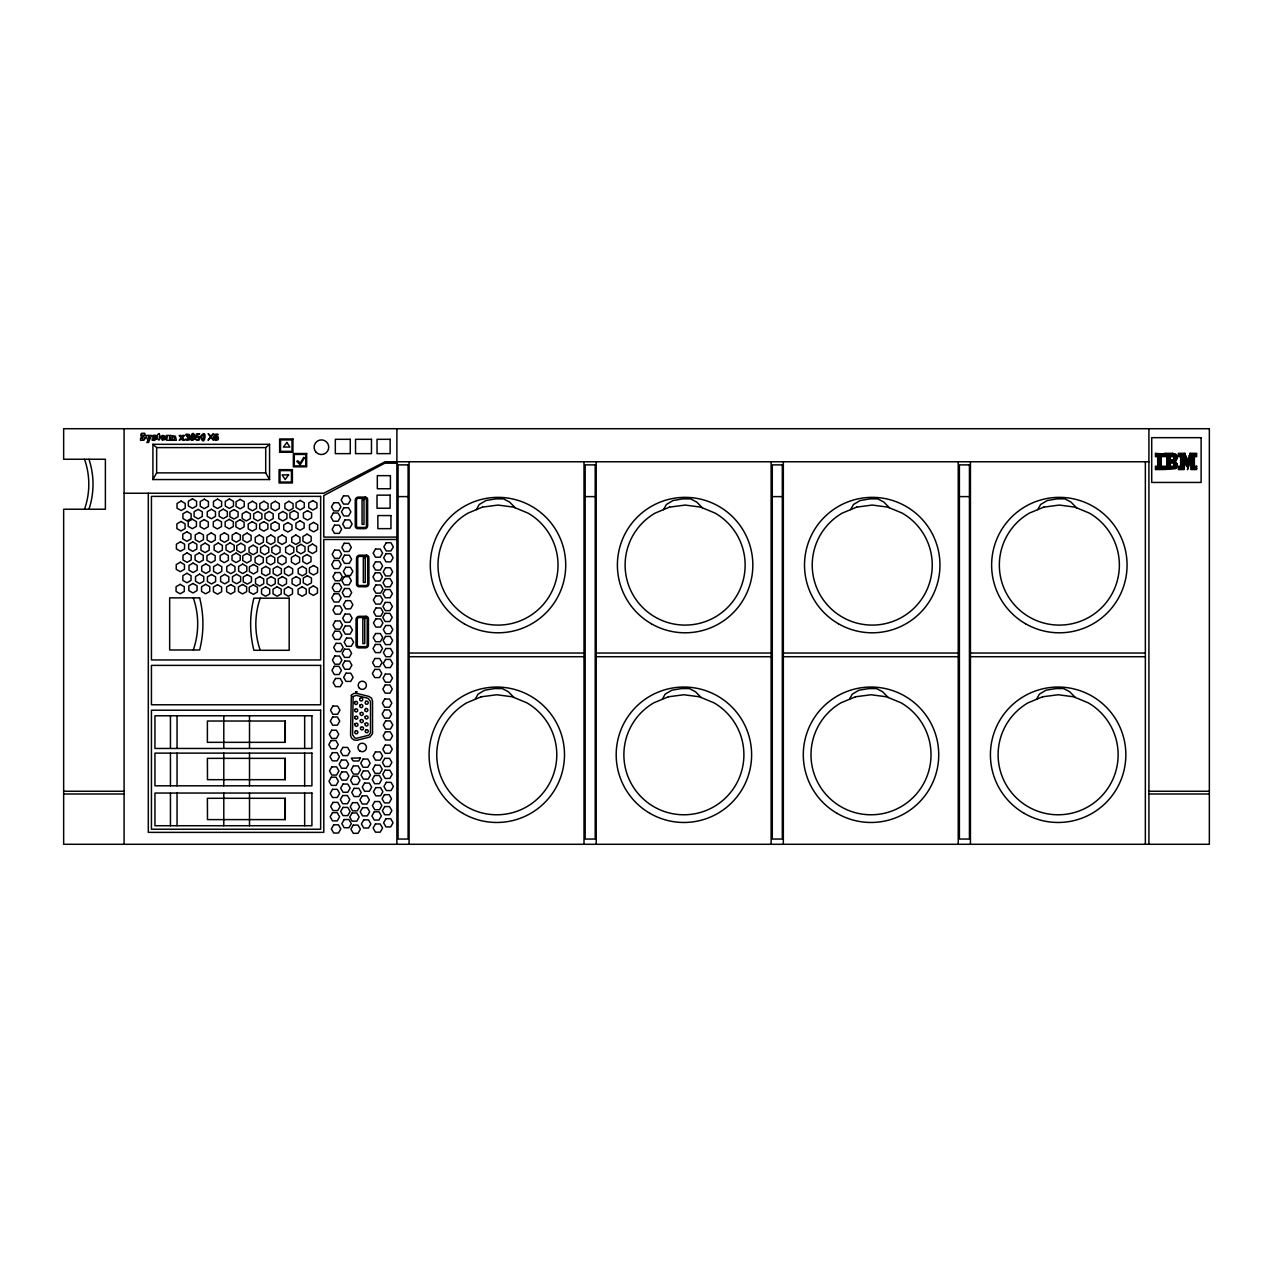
<?xml version="1.0" encoding="UTF-8"?>
<svg xmlns="http://www.w3.org/2000/svg" width="1273" height="1273" viewBox="0 0 1273 1273"><rect width="100%" height="100%" fill="white"/><g stroke="black" fill="none" stroke-linecap="round" stroke-linejoin="round"><path stroke-width="1.5" d="M476.404 509.63L479.237 504.506L485.936 500.528L495.722 498.873L503.503 498.873L509.614 502.055L515.247 507.816M475.179 699.307L478.011 694.183L484.711 690.205L494.497 688.566L502.278 688.566L508.373 691.748L514.021 697.509M663.519 509.63L666.352 504.506L673.051 500.528L682.837 498.873L690.618 498.873L696.729 502.055L702.362 507.816M662.294 699.307L665.127 694.183L671.826 690.205L681.612 688.566L689.393 688.566L695.488 691.748L701.137 697.509M850.635 509.63L853.467 504.506L860.166 500.528L869.952 498.873L877.734 498.873L883.844 502.055L889.477 507.816M849.409 699.307L852.242 694.183L858.941 690.205L868.727 688.566L876.508 688.566L882.603 691.748L888.252 697.509M1037.75 509.63L1040.582 504.506L1047.281 500.528L1057.067 498.873L1064.849 498.873L1070.959 502.055L1076.592 507.816M1036.524 699.307L1039.357 694.183L1046.056 690.205L1055.842 688.566L1063.623 688.566L1069.718 691.748L1075.367 697.509M152.919 479.555L156.643 472.872L156.643 447.603L152.919 444.309L152.919 479.555L269.558 479.555L269.558 444.309L152.919 444.309M156.643 447.603L265.707 447.603L269.558 444.309M1148.914 461.765L385.098 461.765L323.788 493.24L124.086 493.24M396.89 463.197L384.78 463.197L323.788 495.547L323.788 537.111L396.89 537.111M156.643 472.872L265.707 472.872L269.558 479.555M398.051 496.613L408.092 496.613M585.166 496.613L595.207 496.613M772.281 496.613L782.322 496.613M959.396 496.613L969.437 496.613M396.89 539.481L323.788 539.481L323.788 832.367L148.305 832.367L148.305 493.24M409.094 653.033L584.005 653.033M596.21 653.033L771.12 653.033M783.325 653.033L958.235 653.033M970.44 653.033L1145.35 653.033M409.094 656.709L584.005 656.709M596.21 656.709L771.12 656.709M783.325 656.709L958.235 656.709M970.44 656.709L1145.35 656.709M285.279 721.027L207.388 721.027L207.388 742.334L285.279 742.334L285.279 721.027L285.2 742.334M285.279 758.358L207.388 758.358L207.483 779.681L285.279 779.681L285.279 758.358L285.2 779.681M63.65 791.249L124.086 791.249M1148.914 791.249L1209.35 791.249M63.65 793.986L124.086 793.986M1148.914 793.986L1209.35 793.986M285.279 798.298L207.388 798.298L207.483 819.605L285.279 819.605L285.279 798.298L285.2 819.605M1148.914 428.715L1148.914 844.285M1145.35 461.765L1145.35 844.285M970.44 461.765L970.44 844.285M958.235 461.765L958.235 844.285M783.325 461.765L783.325 844.285M771.12 461.765L771.12 844.285M596.21 461.765L596.21 844.285M584.005 461.765L584.005 844.285M409.094 461.765L409.094 844.285M396.89 428.715L396.89 844.285M304.661 715.776L304.661 748.46M304.661 753.123L304.661 785.807M304.661 793.047L304.661 825.731M265.707 447.603L265.707 472.872M249.508 715.776L249.508 748.46M249.508 753.123L249.508 785.807M249.508 793.047L249.508 825.731M223.793 715.776L223.793 748.46M223.793 753.123L223.793 785.807M223.793 793.047L223.793 825.731M177.042 715.776L177.042 748.46M177.042 753.123L177.042 785.807M177.042 793.047L177.042 825.731M170.455 715.776L170.455 748.46M170.455 753.123L170.455 785.807M170.455 793.047L170.455 825.731M124.086 428.715L124.086 844.285M88.951 459.251A78.894 78.894 0 0 1 88.951 509.232M84.511 459.251A74.964 74.964 0 0 1 84.511 509.232M193.289 597.864A79.372 79.372 0 0 1 193.289 649.978M260.233 650.296A79.372 79.372 0 0 1 260.233 598.183M187.147 436.559C191.411 439.503 185.683 439.201 185.54 439.185A1.909 1.909 0 0 0 186.67 440.315L189.247 439.901A1.814 1.814 0 0 0 189.836 438.851L189.327 434.507L186.383 434.109A1.83 1.83 0 0 0 185.683 435.032C184.68 435.637 191.539 434.157 187.147 436.559M1166.8 457.771L1166.784 458.773L1170.333 458.773L1170.333 457.644L1166.8 457.771M1184.145 459.983L1184.145 460.937L1180.596 460.937L1180.596 459.792L1187.168 459.792L1187.502 460.778L1187.852 459.792L1194.408 459.792L1194.408 460.937C1192.371 462.147 1190.43 459.442 1190.541 460.937L1184.479 460.937L1184.145 459.983M1163.442 454.015L1155.407 454.461L1155.407 453.331L1163.442 454.015M354.594 702.028L354.562 703.698L355.994 704.574L357.474 703.762L357.506 702.091L356.074 701.216L354.594 702.028M354.721 709.491L354.69 711.177L356.122 712.053L357.602 711.241L357.633 709.57L356.201 708.695L354.721 709.491M354.849 716.763L354.801 718.433L356.249 719.309L357.713 718.497L357.761 716.826L356.313 715.951L354.849 716.763M354.96 723.907L354.912 725.594L356.36 726.469L357.824 725.658L357.872 723.971L356.424 723.112L354.96 723.907M359.798 698.527L359.766 700.214L361.198 701.089L362.678 700.277L362.71 698.606L361.277 697.731L359.798 698.527M359.829 705.162L359.798 706.849L361.23 707.724L362.694 706.913L362.741 705.226L361.309 704.367L359.829 705.162M360.227 712.991L360.179 714.662L361.612 715.537L363.091 714.742L363.139 713.055L361.691 712.18L360.227 712.991M360.291 720.216L360.259 721.902L361.691 722.762L363.155 721.966L363.203 720.279L361.771 719.404L360.291 720.216M360.53 727.488L360.498 729.174L361.93 730.05L363.41 729.238L363.442 727.567L362.009 726.692L360.53 727.488M365.08 723.525L365.049 725.212L366.481 726.087L367.961 725.276L367.992 723.589L366.56 722.714L365.08 723.525M365.08 716.54L365.033 718.227L366.481 719.102L367.945 718.29L367.992 716.619L366.544 715.744L365.08 716.54M200.784 436.368C204.173 450.737 208.326 425.675 200.784 436.368M214.007 436.607C212.273 440.776 219.561 441.89 218.335 437.435A1.925 1.925 0 0 0 217.603 436.496L215.964 436.225A1.814 1.814 0 0 0 214.882 436.878L215.789 434.698L218.24 434.825A1.607 1.607 0 0 0 217.556 434.061L214.962 434.332L214.007 436.607M201.723 435.971C202.073 446.266 206.608 430.895 201.723 435.971M145.17 438.31L143.913 440.251L140.555 440.299L140.555 437.928C147.032 440.744 138.63 436.384 141.367 433.552A1.878 1.878 0 0 1 142.369 433.266L144.836 433.329L144.836 435.446L141.971 434.984L145.17 438.31M199.177 438.23L198.047 439.646L195.66 438.994A2.005 2.005 0 0 0 196.949 440.331L199.431 439.837L199.734 436.957A1.941 1.941 0 0 0 198.779 436.209L196.647 436.48L196.901 434.745L199.718 433.982L196.297 433.982L195.787 437.403L198.063 436.83L199.177 438.23M160.812 437.419L162.339 440.251L165.84 439.233C163.135 439.837 159.905 437.785 165.904 438.198L165.347 436.225L162.849 435.382A2.498 2.498 0 0 0 160.812 437.419M195.024 438.437C185.969 446.728 193.353 423.766 195.024 438.437M156.468 438.787L154.526 440.41L152.203 440.299L152.203 438.628C158.982 441.46 146.984 434.029 156.149 435.446L156.149 436.862L153.317 436.719L156.468 438.787M217.572 438.31C214.914 443.068 214.644 433.632 217.572 438.31M194.132 438.405C191.571 442.733 190.886 434.3 194.132 438.405M191.746 435.111C192.525 439.217 195.533 432.82 191.746 435.111M1177.334 457.644L1177.143 458.71L1173.706 458.773L1173.706 457.644L1177.334 457.644M162.435 436.91L164.344 437.339L162.435 436.91M351.348 695.329L350.536 735.078L351.443 737.974L354.101 740.043L357.124 740.218L369.902 737.019L372.543 733.63L372.543 701.105L371.525 698.129L368.884 696.411L356.44 693.308L353.735 693.451L351.348 695.329M353.098 696.538L352.573 734.776L354.849 738.054L356.933 738.165L368.724 735.221L370.507 732.93L370.507 701.455L368.056 698.304L356.249 695.36L353.098 696.538M1190.064 453.331L1189.714 454.461L1196.652 454.461L1196.652 453.331L1190.064 453.331M1189.316 455.479L1188.95 456.625L1196.652 456.625L1196.652 455.479L1189.316 455.479M1177.254 466.268L1176.793 467.398L1164.556 467.398L1164.556 466.268L1177.254 466.268M1188.568 457.644L1188.186 458.773L1194.408 458.773L1194.408 457.628L1188.568 457.644M1189.412 464.104L1189.03 465.25L1185.975 465.25L1185.577 464.12L1189.412 464.104M1188.664 466.268L1188.266 467.398L1186.356 466.268L1188.664 466.268M1187.9 468.432L1187.502 469.546L1187.9 468.432M1190.175 461.956L1189.778 463.086L1185.211 463.086L1184.813 461.956L1190.175 461.956M148.034 440.506L146.777 442.495L148.48 442.495L151.487 435.446L148.941 435.446L148.718 438.755L148.48 435.446L145.568 435.446L148.034 440.506M360.402 757.96L358.827 760.968L353.194 760.968L351.316 758.151L360.402 757.96M333.828 502.724L331.457 506.829L333.828 510.919L338.554 510.919L340.925 506.829L338.554 502.724L333.828 502.724M333.319 513.019L330.948 517.124L333.319 521.23L338.061 521.23L340.432 517.124L338.061 513.019L333.319 513.019M343.519 495.881L341.148 499.987L343.519 504.092L348.245 504.092L350.616 499.987L348.245 495.881L343.519 495.881M343.821 507.752L341.45 511.857L343.821 515.963L348.563 515.963L350.934 511.857L348.563 507.752L343.821 507.752M334.528 525.16L332.158 529.266L334.528 533.371L339.255 533.371L341.625 529.266L339.255 525.16L334.528 525.16M345.015 519.893L342.66 523.999L345.015 528.104L349.757 528.104L352.128 523.999L349.757 519.893L345.015 519.893M334.544 550.143L332.173 554.248L334.544 558.338L339.27 558.338L341.641 554.248L339.27 550.143L334.544 550.143M334.035 560.438L331.664 564.544L334.035 568.649L338.777 568.649L341.148 564.544L338.777 560.438L334.035 560.438M344.219 543.3L341.864 547.406L344.219 551.511L348.961 551.511L351.332 547.406L348.961 543.3L344.219 543.3M344.537 555.171L342.166 559.277L344.537 563.382L349.279 563.382L351.634 559.277L349.279 555.171L344.537 555.171M335.245 572.579L332.874 576.685L335.245 580.79L339.971 580.79L342.342 576.685L339.971 572.579L335.245 572.579M334.592 583.495L332.221 587.601L334.592 591.69L339.318 591.69L341.689 587.601L339.318 583.495L334.592 583.495M345.731 567.312L343.36 571.418L345.731 575.523L350.473 575.523L352.844 571.418L350.473 567.312L345.731 567.312M334.083 593.791L331.712 597.896L334.083 602.002L338.825 602.002L341.196 597.896L338.825 593.791L334.083 593.791M344.283 576.653L341.912 580.759L344.283 584.864L349.009 584.864L351.38 580.759L349.009 576.653L344.283 576.653M344.585 588.524L342.214 592.629L344.585 596.735L349.327 596.735L351.698 592.629L349.327 588.524L344.585 588.524M335.292 605.932L332.921 610.038L335.292 614.143L340.018 614.143L342.389 610.038L340.018 605.932L335.292 605.932M345.779 600.665L343.424 604.77L345.779 608.876L350.521 608.876L352.892 604.77L350.521 600.665L345.779 600.665M375.519 549.013L373.148 553.119L375.519 557.224L380.261 557.224L382.632 553.119L380.261 549.013L375.519 549.013M335.34 620.906L332.969 625.011L335.34 629.117L340.066 629.117L342.437 625.011L340.066 620.906L335.34 620.906M334.831 631.217L332.46 635.322L334.831 639.428L339.573 639.428L341.944 635.322L339.573 631.217L334.831 631.217M345.031 614.079L342.66 618.185L345.031 622.29L349.757 622.29L352.128 618.185L349.757 614.079L345.031 614.079M386.228 542.759L383.857 546.849L386.228 550.954L390.954 550.954L393.325 546.849L390.954 542.759L386.228 542.759M375.519 561.886L373.148 565.976L375.519 570.081L380.261 570.081L382.632 565.976L380.261 561.886L375.519 561.886M386.037 553.66L383.666 557.765L386.037 561.87L390.763 561.87L393.134 557.765L390.763 553.66L386.037 553.66M375.328 572.786L372.957 576.892L375.328 580.997L380.07 580.997L382.441 576.892L380.07 572.786L375.328 572.786M345.333 625.95L342.962 630.055L345.333 634.161L350.075 634.161L352.446 630.055L350.075 625.95L345.333 625.95M336.04 643.358L333.669 647.464L336.04 651.553L340.766 651.553L343.137 647.464L340.766 643.358L336.04 643.358M385.56 567.726L383.189 571.832L385.56 575.937L390.302 575.937L392.673 571.832L390.302 567.726L385.56 567.726M334.815 656.025L332.444 660.114L334.815 664.22L339.541 664.22L341.912 660.114L339.541 656.025L334.815 656.025M375.917 584.975L373.546 589.065L375.917 593.17L380.659 593.17L383.03 589.065L380.659 584.975L375.917 584.975M346.527 638.091L344.171 642.197L346.527 646.302L351.268 646.302L353.639 642.197L351.268 638.091L346.527 638.091M334.306 666.32L331.935 670.425L334.306 674.531L339.048 674.531L341.419 670.425L339.048 666.32L334.306 666.32M344.506 649.182L342.135 653.288L344.506 657.393L349.232 657.393L351.603 653.288L349.232 649.182L344.506 649.182M385.369 578.642L382.998 582.748L385.369 586.837L390.111 586.837L392.466 582.748L390.111 578.642L385.369 578.642M375.726 595.875L373.355 599.981L375.726 604.086L380.468 604.086L382.839 599.981L380.468 595.875L375.726 595.875M385.305 589.558L382.934 593.664L385.305 597.769L390.047 597.769L392.418 593.664L390.047 589.558L385.305 589.558M344.808 661.053L342.437 665.158L344.808 669.264L349.55 669.264L351.921 665.158L349.55 661.053L344.808 661.053M335.515 678.461L333.144 682.567L335.515 686.672L340.241 686.672L342.612 682.567L340.241 678.461L335.515 678.461M376.012 607.985L373.641 612.074L376.012 616.18L380.754 616.18L383.109 612.074L380.754 607.985L376.012 607.985M375.821 618.885L373.45 622.99L375.821 627.096L380.547 627.096L382.918 622.99L380.547 618.885L375.821 618.885M385.305 602.415L382.934 606.521L385.305 610.626L390.047 610.626L392.418 606.521L390.047 602.415L385.305 602.415M346.001 673.194L343.646 677.3L346.001 681.405L350.743 681.405L353.114 677.3L350.743 673.194L346.001 673.194M385.114 613.331L382.743 617.421L385.114 621.526L389.856 621.526L392.227 617.421L389.856 613.331L385.114 613.331M332.858 706.069L330.487 710.175L332.858 714.28L337.6 714.28L339.971 710.175L337.6 706.069L332.858 706.069M375.599 633.508L373.228 637.614L375.599 641.719L380.341 641.719L382.696 637.614L380.341 633.508L375.599 633.508M332.667 716.985L330.296 721.091L332.667 725.196L337.409 725.196L339.764 721.091L337.409 716.985L332.667 716.985M385.703 625.504L383.332 629.61L385.703 633.715L390.445 633.715L392.816 629.61L390.445 625.504L385.703 625.504M375.408 644.424L373.037 648.514L375.408 652.619L380.15 652.619L382.505 648.514L380.15 644.424L375.408 644.424M385.512 636.42L383.141 640.51L385.512 644.615L390.254 644.615L392.625 640.51L390.254 636.42L385.512 636.42M331.664 730.225L329.293 734.33L331.664 738.435L336.406 738.435L338.777 734.33L336.406 730.225L331.664 730.225M374.93 658.491L372.559 662.596L374.93 666.702L379.672 666.702L382.043 662.596L379.672 658.491L374.93 658.491M331.171 740.536L328.8 744.625L331.171 748.731L335.913 748.731L338.268 744.625L335.913 740.536L331.171 740.536M385.799 648.514L383.428 652.619L385.799 656.725L390.525 656.725L392.896 652.619L390.525 648.514L385.799 648.514M374.739 669.391L372.368 673.497L374.739 677.602L379.481 677.602L381.852 673.497L379.481 669.391L374.739 669.391M385.608 659.43L383.237 663.519L385.608 667.625L390.334 667.625L392.705 663.519L390.334 659.43L385.608 659.43M332.364 752.661L329.993 756.767L332.364 760.872L337.106 760.872L339.477 756.767L337.106 752.661L332.364 752.661M342.867 747.41L340.496 751.516L342.867 755.605L347.609 755.605L349.98 751.516L347.609 747.41L342.867 747.41M331.839 766.871L329.468 770.977L331.839 775.082L336.581 775.082L338.952 770.977L336.581 766.871L331.839 766.871M385.385 674.054L383.014 678.159L385.385 682.248L390.111 682.248L392.482 678.159L390.111 674.054L385.385 674.054M331.346 777.182L328.975 781.288L331.346 785.377L336.088 785.377L338.443 781.288L336.088 777.182L331.346 777.182M341.53 760.045L339.159 764.15L341.53 768.256L346.272 768.256L348.643 764.15L346.272 760.045L341.53 760.045M385.194 684.954L382.823 689.059L385.194 693.164L389.92 693.164L392.291 689.059L389.92 684.954L385.194 684.954M341.848 771.915L339.477 776.021L341.848 780.126L346.574 780.126L348.945 776.021L346.574 771.915L341.848 771.915M332.539 789.324L330.168 793.413L332.539 797.519L337.281 797.519L339.652 793.413L337.281 789.324L332.539 789.324M384.717 699.02L382.346 703.126L384.717 707.231L389.458 707.231L391.829 703.126L389.458 699.02L384.717 699.02M384.526 709.936L382.155 714.042L384.526 718.147L389.267 718.147L391.623 714.042L389.267 709.936L384.526 709.936M343.042 784.057L340.671 788.162L343.042 792.267L347.784 792.267L350.155 788.162L347.784 784.057L343.042 784.057M353.401 765.9L351.03 769.99L353.401 774.095L358.127 774.095L360.498 769.99L358.127 765.9L353.401 765.9M333.001 802.372L330.646 806.477L333.001 810.567L337.743 810.567L340.114 806.477L337.743 802.372L333.001 802.372M352.892 776.196L350.521 780.301L352.892 784.407L357.633 784.407L360.004 780.301L357.633 776.196L352.892 776.196M363.091 759.058L360.72 763.164L363.091 767.269L367.817 767.269L370.188 763.164L367.817 759.058L363.091 759.058M332.508 812.667L330.137 816.773L332.508 820.878L337.25 820.878L339.62 816.773L337.25 812.667L332.508 812.667M385.671 720.884L383.3 724.989L385.671 729.095L390.413 729.095L392.784 724.989L390.413 720.884L385.671 720.884M342.692 795.53L340.321 799.635L342.692 803.74L347.434 803.74L349.804 799.635L347.434 795.53L342.692 795.53M385.48 731.784L383.109 735.889L385.48 739.995L390.222 739.995L392.593 735.889L390.222 731.784L385.48 731.784M363.394 770.929L361.023 775.034L363.394 779.14L368.136 779.14L370.507 775.034L368.136 770.929L363.394 770.929M343.01 807.4L340.639 811.506L343.01 815.611L347.736 815.611L350.107 811.506L347.736 807.4L343.01 807.4M354.101 788.337L351.73 792.442L354.101 796.548L358.827 796.548L361.198 792.442L358.827 788.337L354.101 788.337M375.487 751.929L373.116 756.035L375.487 760.14L380.213 760.14L382.584 756.035L380.213 751.929L375.487 751.929M333.701 824.809L331.346 828.914L333.701 833.019L338.443 833.019L340.814 828.914L338.443 824.809L333.701 824.809M385.178 745.103L382.807 749.208L385.178 753.298L389.904 753.298L392.275 749.208L389.904 745.103L385.178 745.103M352.573 802.658L350.218 806.764L352.573 810.853L357.315 810.853L359.686 806.764L357.315 802.658L352.573 802.658M364.587 783.07L362.232 787.175L364.587 791.281L369.329 791.281L371.7 787.175L369.329 783.07L364.587 783.07M375.105 765.168L372.734 769.274L375.105 773.379L379.847 773.379L382.218 769.274L379.847 765.168L375.105 765.168M344.203 819.541L341.832 823.647L344.203 827.752L348.945 827.752L351.316 823.647L348.945 819.541L344.203 819.541M352.08 812.954L349.709 817.059L352.08 821.165L356.822 821.165L359.193 817.059L356.822 812.954L352.08 812.954M362.264 795.832L359.893 799.921L362.264 804.027L367.006 804.027L369.377 799.921L367.006 795.832L362.264 795.832M374.596 775.48L372.241 779.585L374.596 783.691L379.338 783.691L381.709 779.585L379.338 775.48L374.596 775.48M384.796 758.342L382.425 762.447L384.796 766.553L389.538 766.553L391.893 762.447L389.538 758.342L384.796 758.342M362.582 807.703L360.211 811.792L362.582 815.898L367.308 815.898L369.679 811.792L367.308 807.703L362.582 807.703M353.273 825.095L350.918 829.2L353.273 833.306L358.015 833.306L360.386 829.2L358.015 825.095L353.273 825.095M385.098 770.213L382.727 774.318L385.098 778.424L389.84 778.424L392.211 774.318L389.84 770.213L385.098 770.213M375.806 787.621L373.435 791.726L375.806 795.816L380.547 795.816L382.918 791.726L380.547 787.621L375.806 787.621M363.776 819.828L361.405 823.933L363.776 828.039L368.518 828.039L370.889 823.933L368.518 819.828L363.776 819.828M374.755 801.529L372.384 805.618L374.755 809.723L379.497 809.723L381.868 805.618L379.497 801.529L374.755 801.529M386.308 782.354L383.937 786.459L386.308 790.565L391.034 790.565L393.405 786.459L391.034 782.354L386.308 782.354M374.262 811.824L371.891 815.929L374.262 820.035L378.988 820.035L381.359 815.929L378.988 811.824L374.262 811.824M384.446 794.686L382.075 798.792L384.446 802.897L389.188 802.897L391.543 798.792L389.188 794.686L384.446 794.686M384.748 806.557L382.377 810.662L384.748 814.768L389.49 814.768L391.861 810.662L389.49 806.557L384.748 806.557M375.455 823.965L373.084 828.071L375.455 832.176L380.197 832.176L382.568 828.071L380.197 823.965L375.455 823.965M385.958 818.698L383.587 822.804L385.958 826.909L390.684 826.909L393.055 822.804L390.684 818.698L385.958 818.698M303.642 457.468L300.269 463.07L297.834 460.715L296.784 461.367L300.157 464.82L304.486 457.819L303.642 457.468M365.892 701.248L365.017 702.68L365.828 704.16L367.515 704.192L368.39 702.68L367.579 701.28L365.892 701.248M355.533 730.797L354.674 732.23L355.469 733.709L357.156 733.741L358.031 732.309L357.22 730.829L355.533 730.797M365.924 729.731L365.049 731.163L365.86 732.643L367.547 732.675L368.422 731.243L367.611 729.763L365.924 729.731M210.825 437.578L208.056 440.283L210.347 436.862L208.183 433.616L210.872 436.082L213.53 433.616L211.366 436.846L213.657 440.283L210.825 437.578M1176.507 459.792L1175.504 460.937L1166.784 460.937L1166.784 459.792L1176.507 459.792M182.898 435.446L181.944 436.782L181.068 435.446L179.207 435.446L180.957 437.928L179.207 440.299L181.721 438.946L182.66 440.299L184.521 440.299L182.723 437.737L184.362 435.446L182.898 435.446M286.855 442.447L283.449 447.062L289.878 447.062L286.855 442.447M288.557 474.893L285.168 479.507L282.129 474.893L288.557 474.893M365.924 708.44L364.699 709.602L365.096 711.241L366.719 711.702L367.929 710.541L367.531 708.918L365.924 708.44M159.205 433.584L157.645 434.698C155.258 438.612 161.225 443.418 159.205 436.575L160.096 436.575L159.205 433.584M1175.775 468.448L1164.556 469.546L1164.556 468.432L1175.775 468.432M172.396 435.748L171.919 436.034A1.655 1.655 0 0 0 170.916 435.414L166.556 435.446L167.352 436.575L166.556 440.299L169.691 440.299L169.5 436.782L170.614 437.148L170.662 440.299L173.001 440.299L172.205 439.185C171.219 434.936 176.056 437.005 173.971 440.299L176.326 440.299L175.388 436.193L172.396 435.748M181.132 501.085L177.027 503.456L177.027 508.182L181.132 510.553L185.222 508.182L185.222 503.456L181.132 501.085M192.462 498.841L188.356 501.196L188.356 505.938L192.462 508.309L196.567 505.938L196.567 501.196L192.462 498.841M204.332 499.191L200.243 501.546L200.243 506.288L204.332 508.659L208.438 506.288L208.438 501.546L204.332 499.191M187.036 511.428L182.93 513.799L182.93 518.541L187.036 520.912L191.141 518.541L191.141 513.799L187.036 511.428M198.19 509.391L194.085 511.746L194.085 516.488L198.19 518.859L202.296 516.488L202.296 511.746L198.19 509.391M217.54 499.08L213.434 501.451L213.434 506.177L217.54 508.548L221.629 506.177L221.629 501.451L217.54 499.08M180.989 521.484L176.883 523.855L176.883 528.581L180.989 530.952L185.078 528.581L185.078 523.855L180.989 521.484M192.318 519.225L188.213 521.596L188.213 526.338L192.318 528.709L196.424 526.338L196.424 521.596L192.318 519.225M211.382 509.28L207.276 511.651L207.276 516.377L211.382 518.748L215.487 516.377L215.487 511.651L211.382 509.28M229.379 498.968L225.289 501.339L225.289 506.065L229.379 508.436L233.484 506.065L233.484 501.339L229.379 498.968M204.205 519.591L200.1 521.946L200.1 526.688L204.205 529.059L208.295 526.688L208.295 521.946L204.205 519.591M223.236 509.168L219.131 511.539L219.131 516.265L223.236 518.636L227.342 516.265L227.342 511.539L223.236 509.168M240.151 499.366L236.046 501.737L236.046 506.479L240.151 508.834L244.257 506.479L244.257 501.737L240.151 499.366M186.892 531.828L182.787 534.199L182.787 538.94L186.892 541.296L190.998 538.94L190.998 534.199L186.892 531.828M233.993 509.566L229.888 511.937L229.888 516.679L233.993 519.034L238.099 516.679L238.099 511.937L233.993 509.566M217.397 519.479L213.291 521.835L213.291 526.576L217.397 528.947L221.502 526.576L221.502 521.835L217.397 519.479M180.495 541.805L176.39 544.176L176.39 548.918L180.495 551.273L184.585 548.918L184.585 544.176L180.495 541.805M252.436 501.276L248.33 503.647L248.33 508.388L252.436 510.759L256.541 508.388L256.541 503.647L252.436 501.276M199.336 532.56L195.23 534.931L195.23 539.672L199.336 542.043L203.441 539.672L203.441 534.931L199.336 532.56M229.251 519.368L225.146 521.739L225.146 526.465L229.251 528.836L233.341 526.465L233.341 521.739L229.251 519.368M192.732 541.884L188.643 544.255L188.643 548.997L192.732 551.368L196.838 548.997L196.838 544.255L192.732 541.884M246.278 511.475L242.172 513.846L242.172 518.588L246.278 520.943L250.383 518.588L250.383 513.846L246.278 511.475M263.941 501.276L259.835 503.647L259.835 508.388L263.941 510.759L268.046 508.388L268.046 503.647L263.941 501.276M211.207 532.91L207.101 535.281L207.101 540.023L211.207 542.393L215.312 540.023L215.312 535.281L211.207 532.91M240.008 519.766L235.903 522.137L235.903 526.863L240.008 529.234L244.114 526.863L244.114 522.137L240.008 519.766M275.223 501.276L271.117 503.647L271.117 508.388L275.223 510.759L279.312 508.388L279.312 503.647L275.223 501.276M257.783 511.475L253.677 513.846L253.677 518.588L257.783 520.943L261.888 518.588L261.888 513.846L257.783 511.475M187.083 552.88L182.978 555.251L182.978 559.993L187.083 562.364L191.189 559.993L191.189 555.251L187.083 552.88M205.064 543.11L200.959 545.481L200.959 550.222L205.064 552.593L209.17 550.222L209.17 545.481L205.064 543.11M224.398 532.798L220.309 535.169L220.309 539.911L224.398 542.282L228.504 539.911L228.504 535.169L224.398 532.798M180.352 562.205L176.247 564.576L176.247 569.317L180.352 571.672L184.458 569.317L184.458 564.576L180.352 562.205M269.064 511.475L264.959 513.846L264.959 518.588L269.064 520.943L273.17 518.588L273.17 513.846L269.064 511.475M252.293 521.675L248.187 524.046L248.187 528.788L252.293 531.143L256.398 528.788L256.398 524.046L252.293 521.675M199.193 552.959L195.087 555.33L195.087 560.072L199.193 562.427L203.298 560.072L203.298 555.33L199.193 552.959M288.971 501.276L284.881 503.647L284.881 508.388L288.971 510.759L293.076 508.388L293.076 503.647L288.971 501.276M218.256 542.998L214.15 545.369L214.15 550.111L218.256 552.482L222.361 550.111L222.361 545.369L218.256 542.998M236.253 532.687L232.163 535.058L232.163 539.8L236.253 542.171L240.358 539.8L240.358 535.058L236.253 532.687M300.173 500.4L296.068 502.771L296.068 507.513L300.173 509.884L304.279 507.513L304.279 502.771L300.173 500.4M263.797 521.675L259.692 524.046L259.692 528.788L263.797 531.143L267.903 528.788L267.903 524.046L263.797 521.675M193.098 563.08L188.993 565.451L188.993 570.193L193.098 572.564L197.204 570.193L197.204 565.451L193.098 563.08M282.829 511.475L278.723 513.846L278.723 518.588L282.829 520.943L286.934 518.588L286.934 513.846L282.829 511.475M211.063 553.309L206.974 555.68L206.974 560.422L211.063 562.777L215.169 560.422L215.169 555.68L211.063 553.309M230.111 542.887L226.005 545.258L226.005 550L230.111 552.371L234.216 550L234.216 545.258L230.111 542.887M247.026 533.085L242.92 535.456L242.92 540.198L247.026 542.569L251.115 540.198L251.115 535.456L247.026 533.085M294.031 510.6L289.926 512.971L289.926 517.713L294.031 520.084L298.121 517.713L298.121 512.971L294.031 510.6M275.079 521.675L270.974 524.046L270.974 528.788L275.079 531.143L279.185 528.788L279.185 524.046L275.079 521.675M186.94 573.28L182.851 575.651L182.851 580.393L186.94 582.763L191.045 580.393L191.045 575.651L186.94 573.28M312.84 500.607L308.734 502.978L308.734 507.704L312.84 510.075L316.945 507.704L316.945 502.978L312.84 500.607M240.868 543.285L236.762 545.656L236.762 550.397L240.868 552.768L244.973 550.397L244.973 545.656L240.868 543.285M205.796 563.939L201.691 566.31L201.691 571.052L205.796 573.423L209.886 571.052L209.886 566.31L205.796 563.939M224.271 553.198L220.165 555.569L220.165 560.311L224.271 562.682L228.36 560.311L228.36 555.569L224.271 553.198M259.31 535.01L255.205 537.365L255.205 542.107L259.31 544.478L263.4 542.107L263.4 537.365L259.31 535.01M180.177 584.339L176.072 586.71L176.072 591.436L180.177 593.807L184.283 591.436L184.283 586.71L180.177 584.339M307.509 510.648L303.404 513.003L303.404 517.745L307.509 520.116L311.614 517.745L311.614 513.003L307.509 510.648M287.841 522.567L283.736 524.937L283.736 529.663L287.841 532.034L291.947 529.663L291.947 524.937L287.841 522.567M199.638 574.139L195.533 576.51L195.533 581.252L199.638 583.623L203.744 581.252L203.744 576.51L199.638 574.139M236.11 553.087L232.02 555.458L232.02 560.2L236.11 562.571L240.215 560.2L240.215 555.458L236.11 553.087M217.667 564.305L213.562 566.66L213.562 571.402L217.667 573.773L221.773 571.402L221.773 566.66L217.667 564.305M253.152 545.21L249.047 547.565L249.047 552.307L253.152 554.678L257.257 552.307L257.257 547.565L253.152 545.21M270.815 535.01L266.709 537.365L266.709 542.107L270.815 544.478L274.904 542.107L274.904 537.365L270.815 535.01M300.03 520.8L295.941 523.171L295.941 527.913L300.03 530.284L304.136 527.913L304.136 523.171L300.03 520.8M192.955 583.48L188.85 585.851L188.85 590.592L192.955 592.963L197.06 590.592L197.06 585.851L192.955 583.48M246.882 553.484L242.777 555.855L242.777 560.597L246.882 562.968L250.988 560.597L250.988 555.855L246.882 553.484M211.525 574.505L207.419 576.86L207.419 581.602L211.525 583.973L215.614 581.602L215.614 576.86L211.525 574.505M230.859 564.194L226.753 566.549L226.753 571.291L230.859 573.662L234.964 571.291L234.964 566.549L230.859 564.194M264.657 545.21L260.551 547.565L260.551 552.307L264.657 554.678L268.762 552.307L268.762 547.565L264.657 545.21M282.097 535.01L277.991 537.365L277.991 542.107L282.097 544.478L286.186 542.107L286.186 537.365L282.097 535.01M205.653 584.339L201.548 586.71L201.548 591.452L205.653 593.823L209.743 591.452L209.743 586.71L205.653 584.339M313.588 522.376L309.482 524.747L309.482 529.488L313.588 531.859L317.693 529.488L317.693 524.747L313.588 522.376M224.716 574.394L220.611 576.749L220.611 581.49L224.716 583.861L228.822 581.49L228.822 576.749L224.716 574.394M242.713 564.082L238.608 566.453L238.608 571.179L242.713 573.55L246.819 571.179L246.819 566.453L242.713 564.082M275.939 545.21L271.833 547.565L271.833 552.307L275.939 554.678L280.044 552.307L280.044 547.565L275.939 545.21M259.167 555.394L255.061 557.765L255.061 562.507L259.167 564.878L263.272 562.507L263.272 557.765L259.167 555.394M295.845 535.01L291.756 537.365L291.756 542.107L295.845 544.478L299.951 542.107L299.951 537.365L295.845 535.01M217.524 584.689L213.418 587.06L213.418 591.802L217.524 594.173L221.629 591.802L221.629 587.06L217.524 584.689M236.571 574.282L232.466 576.653L232.466 581.379L236.571 583.75L240.661 581.379L240.661 576.653L236.571 574.282M253.47 564.48L249.381 566.851L249.381 571.593L253.47 573.948L257.576 571.593L257.576 566.851L253.47 564.48M307.048 534.135L302.942 536.506L302.942 541.232L307.048 543.603L311.153 541.232L311.153 536.506L307.048 534.135M270.672 555.394L266.566 557.765L266.566 562.507L270.672 564.878L274.777 562.507L274.777 557.765L270.672 555.394M289.703 545.21L285.598 547.565L285.598 552.307L289.703 554.678L293.808 552.307L293.808 547.565L289.703 545.21M247.328 574.68L243.223 577.051L243.223 581.777L247.328 584.148L251.433 581.777L251.433 577.051L247.328 574.68M230.715 584.593L226.626 586.948L226.626 591.69L230.715 594.061L234.821 591.69L234.821 586.948L230.715 584.593M300.905 544.335L296.8 546.706L296.8 551.432L300.905 553.803L304.995 551.432L304.995 546.706L300.905 544.335M281.954 555.394L277.848 557.765L277.848 562.507L281.954 564.878L286.043 562.507L286.043 557.765L281.954 555.394M265.755 566.39L261.665 568.76L261.665 573.502L265.755 575.857L269.86 573.502L269.86 568.76L265.755 566.39M312.442 544.064L308.337 546.435L308.337 551.177L312.442 553.548L316.531 551.177L316.531 546.435L312.442 544.064M242.57 584.482L238.465 586.837L238.465 591.579L242.57 593.95L246.676 591.579L246.676 586.837L242.57 584.482M295.527 555.076L291.422 557.447L291.422 562.189L295.527 564.56L299.632 562.189L299.632 557.447L295.527 555.076M259.612 576.589L255.507 578.96L255.507 583.702L259.612 586.057L263.718 583.702L263.718 578.96L259.612 576.589M277.259 566.39L273.17 568.76L273.17 573.502L277.259 575.857L281.365 573.502L281.365 568.76L277.259 566.39M253.343 584.88L249.237 587.251L249.237 591.977L253.343 594.348L257.432 591.977L257.432 587.251L253.343 584.88M306.904 554.535L302.799 556.906L302.799 561.632L306.904 564.003L311.01 561.632L311.01 556.906L306.904 554.535M288.541 566.39L284.452 568.76L284.452 573.502L288.541 575.857L292.647 573.502L292.647 568.76L288.541 566.39M271.117 576.589L267.012 578.96L267.012 583.702L271.117 586.057L275.223 583.702L275.223 578.96L271.117 576.589M282.399 576.589L278.294 578.96L278.294 583.702L282.399 586.057L286.505 583.702L286.505 578.96L282.399 576.589M265.627 586.789L261.522 589.16L261.522 593.886L265.627 596.257L269.717 593.886L269.717 589.16L265.627 586.789M302.306 566.39L298.2 568.76L298.2 573.502L302.306 575.857L306.411 573.502L306.411 568.76L302.306 566.39M313.508 565.514L309.403 567.885L309.403 572.627L313.508 574.998L317.613 572.627L317.613 567.885L313.508 565.514M277.132 586.789L273.027 589.16L273.027 593.886L277.132 596.257L281.222 593.886L281.222 589.16L277.132 586.789M296.163 576.589L292.058 578.96L292.058 583.702L296.163 586.057L300.253 583.702L300.253 578.96L296.163 576.589M307.35 575.714L303.26 578.085L303.26 582.827L307.35 585.198L311.455 582.827L311.455 578.085L307.35 575.714M288.398 586.789L284.309 589.16L284.309 593.886L288.398 596.257L292.504 593.886L292.504 589.16L288.398 586.789M302.162 586.789L298.057 589.16L298.057 593.886L302.162 596.257L306.268 593.886L306.268 589.16L302.162 586.789M313.365 585.914L309.259 588.285L309.259 593.027L313.365 595.398L317.47 593.027L317.47 588.285L313.365 585.914M482.467 507.115L468.003 513.114A60.006 60.006 0 0 0 452.042 603.657A60.006 60.006 0 0 0 543.985 603.657A60.006 60.006 0 0 0 528.009 513.114L513.544 507.115L498.014 505.063L482.467 507.115M669.582 507.115L655.118 513.114A60.006 60.006 0 0 0 639.157 603.657A60.006 60.006 0 0 0 731.1 603.657A60.006 60.006 0 0 0 715.124 513.114L700.659 507.115L685.129 505.063L669.582 507.115M856.713 507.115L842.233 513.114A60.006 60.006 0 0 0 826.272 603.657A60.006 60.006 0 0 0 918.215 603.657A60.006 60.006 0 0 0 902.239 513.114L887.774 507.115L872.244 505.063L856.713 507.115M481.242 696.792L466.777 702.791A60.006 60.006 0 0 0 450.801 793.334A60.006 60.006 0 0 0 542.744 793.334A60.006 60.006 0 0 0 526.783 702.791L512.303 696.792L496.772 694.756L481.242 696.792M1043.828 507.115L1029.348 513.114A60.006 60.006 0 0 0 1013.388 603.657A60.006 60.006 0 0 0 1105.33 603.657A60.006 60.006 0 0 0 1089.354 513.114L1074.889 507.115L1059.359 505.063L1043.828 507.115M668.357 696.792L653.892 702.791A60.006 60.006 0 0 0 637.916 793.334A60.006 60.006 0 0 0 729.859 793.334A60.006 60.006 0 0 0 713.898 702.791L699.418 696.792L683.887 694.756L668.357 696.792M855.472 696.792L841.007 702.791A60.006 60.006 0 0 0 825.031 793.334A60.006 60.006 0 0 0 916.974 793.334A60.006 60.006 0 0 0 901.013 702.791L886.533 696.792L871.003 694.756L855.472 696.792M1042.587 696.792L1028.123 702.791A60.006 60.006 0 0 0 1012.146 793.334A60.006 60.006 0 0 0 1104.089 793.334A60.006 60.006 0 0 0 1088.129 702.791L1073.664 696.792L1058.118 694.756L1042.587 696.792M355.835 691.812L356.886 691.828L355.835 691.812M1196.652 466.268L1190.876 466.268L1190.876 467.398L1196.652 467.398L1196.652 466.268M1159.751 465.25L1157.65 465.25L1157.65 464.12L1161.199 464.12L1161.199 465.25L1159.751 465.25M1186.102 456.625L1178.352 456.625L1178.352 455.479L1185.72 455.479L1186.102 456.625M1161.199 459.792L1157.65 459.792L1157.65 460.937L1161.199 460.937L1161.199 459.792M1209.35 428.715L63.65 428.715L63.65 459.251L105.388 459.251L105.388 509.232L63.65 509.232L63.65 844.285L1209.35 844.285L1209.35 428.715M1201.123 437.673L1151.715 437.673L1151.715 482.451L1201.123 482.451L1201.123 437.673M292.933 438.978L279.63 438.978L279.63 452.281L292.933 452.281L292.933 438.978M350.266 439.312L335.324 439.312L335.324 453.634L350.266 453.634L350.266 439.312M371.477 439.312L355.533 439.312L355.533 453.634L371.477 453.634L371.477 439.312M390.143 439.312L377.031 439.312L377.031 453.634L390.143 453.634L390.143 439.312M292.01 439.901L280.553 439.901L280.553 451.358L292.01 451.358L292.01 439.901M1172.64 453.331L1164.556 453.331L1164.556 454.461L1176.045 454.461L1172.64 453.331M1184.94 453.331L1178.352 453.331L1178.352 454.461L1185.322 454.461L1184.94 453.331M306.666 453.506L293.347 453.506L293.347 466.825L306.666 466.825L306.666 453.506M305.727 454.445L294.286 454.445L294.286 465.886L305.727 465.886L305.727 454.445M1163.427 455.479L1155.407 455.479L1155.407 456.625L1163.427 456.625L1163.427 455.479M1176.92 455.479L1164.556 455.479L1164.556 456.625L1177.27 456.625L1176.92 455.479M1161.199 457.644L1157.65 457.644L1157.65 458.773L1161.199 458.773L1161.199 457.644M1186.436 457.644L1180.596 457.644L1180.596 458.773L1186.802 458.773L1186.436 457.644M1161.199 461.956L1157.65 461.956L1157.65 463.086L1161.199 463.086L1161.199 461.956M1175.631 461.956L1166.784 461.956L1166.8 463.086L1176.634 463.086L1175.631 461.956M1184.145 461.956L1180.596 461.956L1180.596 463.086L1184.145 463.086L1184.145 461.956M1194.408 461.956L1190.876 461.956L1190.876 463.086L1194.408 463.086L1194.408 461.956M1170.333 464.12L1166.784 464.12L1166.784 465.25L1170.333 465.25L1170.333 464.12M1177.127 464.12L1173.706 464.12L1173.706 465.25L1177.35 465.25L1177.127 464.12M1184.145 464.12L1180.596 464.12L1180.596 465.25L1184.145 465.25L1184.145 464.12M1194.408 464.12L1190.876 464.12L1190.876 465.25L1194.408 465.25L1194.408 464.12M408.092 464.884L398.051 464.884L398.051 839.05L408.092 839.05L408.092 464.884M595.207 464.884L585.166 464.884L585.166 839.05L595.207 839.05L595.207 464.884M782.322 464.884L772.281 464.884L772.281 839.05L782.322 839.05L782.322 464.884M969.437 464.884L959.396 464.884L959.396 839.05L969.437 839.05L969.437 464.884M1160.53 466.268L1155.407 466.268L1155.407 467.398L1163.427 467.398L1163.427 466.268L1160.53 466.268M1184.145 466.268L1178.352 466.268L1178.352 467.398L1184.145 467.398L1184.145 466.268M1163.427 468.432L1155.407 468.432L1155.407 469.546L1163.427 469.546L1163.427 468.432M1184.145 468.432L1178.352 468.432L1178.352 469.546L1184.145 469.546L1184.145 468.432M1196.652 468.432L1190.876 468.432L1190.876 469.546L1196.652 469.546L1196.652 468.432M292.392 469.673L279.073 469.673L279.073 482.976L292.392 482.976L292.392 469.673M291.453 470.596L280.012 470.596L280.012 482.053L291.453 482.053L291.453 470.596M390.413 475.656L377.317 475.656L377.317 488.737L390.413 488.737L390.413 475.656M390.111 495.149L377.015 495.149L377.015 508.229L390.111 508.229L390.111 495.149M320.653 496.375L151.439 496.375L151.439 659.955L320.653 659.955L320.653 496.375M365.24 497.091L358.381 497.091A3.135 3.135 0 0 0 355.247 500.241L355.247 526.083A2.594 2.594 0 0 0 357.84 528.677L364.746 528.677A2.896 2.896 0 0 0 367.642 525.781L367.642 499.509A2.419 2.419 0 0 0 365.24 497.091M365.24 498.332L358.381 498.332A1.909 1.909 0 0 0 356.472 500.241L356.52 526.433L357.649 527.436L364.746 527.452A1.671 1.671 0 0 0 366.417 525.781L366.417 499.509L365.24 498.332M363.983 499.557L362.057 499.557L362.057 524.381L363.983 524.381L363.983 499.557M390.954 515.565L377.858 515.565L377.858 528.645L390.954 528.645L390.954 515.565M366.497 555.171L359.654 555.171A3.135 3.135 0 0 0 356.504 558.306L356.504 584.164A2.594 2.594 0 0 0 359.097 586.758L366.019 586.758A2.896 2.896 0 0 0 368.915 583.861L368.915 557.59A2.419 2.419 0 0 0 366.497 555.171M366.497 556.396L359.654 556.396A1.909 1.909 0 0 0 357.745 558.306L357.793 584.514L358.922 585.516L366.019 585.516A1.671 1.671 0 0 0 367.69 583.861L367.69 557.59L366.656 556.412M365.24 557.638L363.33 557.638L363.33 582.461L365.24 582.461L365.24 557.638M199.638 597.864L169.659 597.864L169.659 649.978L199.638 649.978A105.42 105.42 0 0 0 199.638 597.864M289.178 598.183L253.9 598.183A105.42 105.42 0 0 0 253.9 650.296L289.178 650.296L289.178 598.183M366.019 616.307L359.177 616.307A3.135 3.135 0 0 0 356.026 619.442L356.026 645.3A2.594 2.594 0 0 0 358.62 647.877L365.542 647.877A2.896 2.896 0 0 0 368.438 644.981L368.438 618.71A2.419 2.419 0 0 0 366.019 616.307M366.019 617.532L359.177 617.532A1.909 1.909 0 0 0 357.267 619.442L357.315 645.65L358.445 646.636L365.542 646.652A1.671 1.671 0 0 0 367.213 644.981L367.213 618.71L366.019 617.532M364.762 618.773L362.853 618.773L362.853 643.581L364.762 643.581L364.762 618.773M320.653 665.381L151.439 665.381L151.439 704.781L320.653 704.781L320.653 665.381M320.653 710.207L151.439 710.207L151.439 829.232L320.653 829.232L320.653 710.207M311.917 715.776L154.94 715.776L154.94 748.46L311.917 748.46L311.917 715.776M311.917 753.123L154.94 753.123L154.94 785.807L311.917 785.807L311.917 753.123M311.917 793.047L154.94 793.047L154.94 825.731L311.917 825.731L311.917 793.047M316.245 452.408A7.336 7.336 0 0 0 328.498 449.13A7.336 7.336 0 0 0 319.523 440.14A7.336 7.336 0 0 0 316.245 452.408M360.068 751.15A4.265 4.265 0 0 0 366.465 747.458A4.265 4.265 0 0 0 360.068 743.766A4.265 4.265 0 0 0 360.068 751.15M359.384 688.2A4.105 4.105 0 0 0 366.258 686.37A4.105 4.105 0 0 0 361.23 681.326A4.105 4.105 0 0 0 359.384 688.2M464.152 623.722A67.708 67.708 0 0 0 565.721 565.085A67.708 67.708 0 0 0 464.152 506.431A67.708 67.708 0 0 0 464.152 623.722M462.926 813.399A67.708 67.708 0 0 0 564.496 754.762A67.708 67.708 0 0 0 462.926 696.124A67.708 67.708 0 0 0 462.926 813.399M838.382 623.722A67.708 67.708 0 0 0 939.951 565.085A67.708 67.708 0 0 0 838.382 506.431A67.708 67.708 0 0 0 838.382 623.722M837.157 813.399A67.708 67.708 0 0 0 938.726 754.762A67.708 67.708 0 0 0 837.157 696.124A67.708 67.708 0 0 0 837.157 813.399M1025.497 623.722A67.708 67.708 0 0 0 1127.066 565.085A67.708 67.708 0 0 0 1025.497 506.431A67.708 67.708 0 0 0 1025.497 623.722M1024.272 813.399A67.708 67.708 0 0 0 1125.841 754.762A67.708 67.708 0 0 0 1024.272 696.124A67.708 67.708 0 0 0 1024.272 813.399M651.267 623.722A67.708 67.708 0 0 0 752.836 565.085A67.708 67.708 0 0 0 651.267 506.431A67.708 67.708 0 0 0 651.267 623.722M650.042 813.399A67.708 67.708 0 0 0 751.611 754.762A67.708 67.708 0 0 0 650.042 696.124A67.708 67.708 0 0 0 650.042 813.399"/></g></svg>
